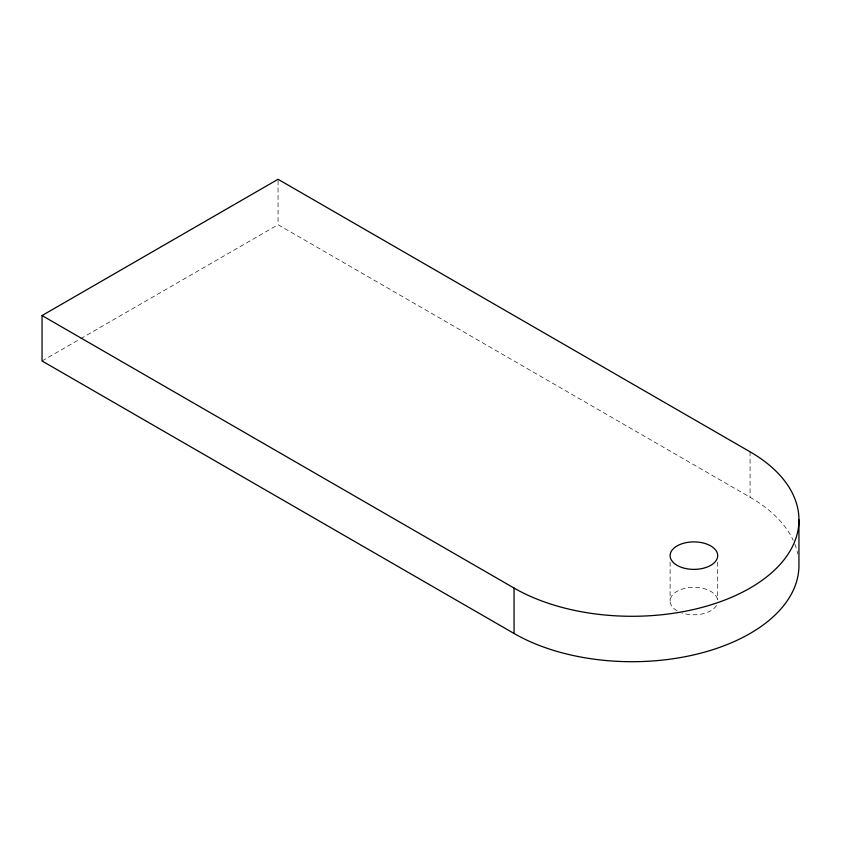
<?xml version="1.0" encoding="UTF-8"?>
<svg xmlns="http://www.w3.org/2000/svg" width="841" height="841" viewBox="0 0 841 841"><rect width="100%" height="100%" fill="white"/><g stroke="black" fill="none" stroke-linecap="round" stroke-linejoin="round"><path stroke-width="0.63" stroke-dasharray="4.21 3.15" d="M42.05 360.968L79.496 339.354M80.631 338.702L278.056 224.715L750.067 497.231A166.886 96.347 0 0 1 793.263 540.416M750.067 451.806L750.067 497.231M717.709 562.124L717.709 599.759M670.109 562.124L670.109 601.063M278.056 180.594L278.056 224.715M794.829 544.064A166.886 96.347 0 0 1 797.794 554.04M716.448 605.478A23.8 13.74 0 0 1 682.009 612.963M677.079 610.776A23.8 13.74 0 0 1 683.849 588.605A23.8 13.74 0 0 1 717.615 599.864"/><path stroke-width="1.26" d="M42.05 315.554L278.056 179.291L750.067 451.806A166.886 96.347 0 0 1 750.067 588.069A166.886 96.347 0 0 1 514.061 588.069L42.05 315.554L42.05 360.968L514.061 633.483A166.886 96.347 0 0 0 695.928 654.372A166.886 96.347 0 0 0 798.95 565.362L798.95 519.938M514.061 588.069L514.061 633.483M682.009 567.538A23.8 13.74 0 0 0 717.709 555.638A23.8 13.74 0 0 0 682.009 543.738A23.8 13.74 0 0 0 682.009 567.538"/></g></svg>
